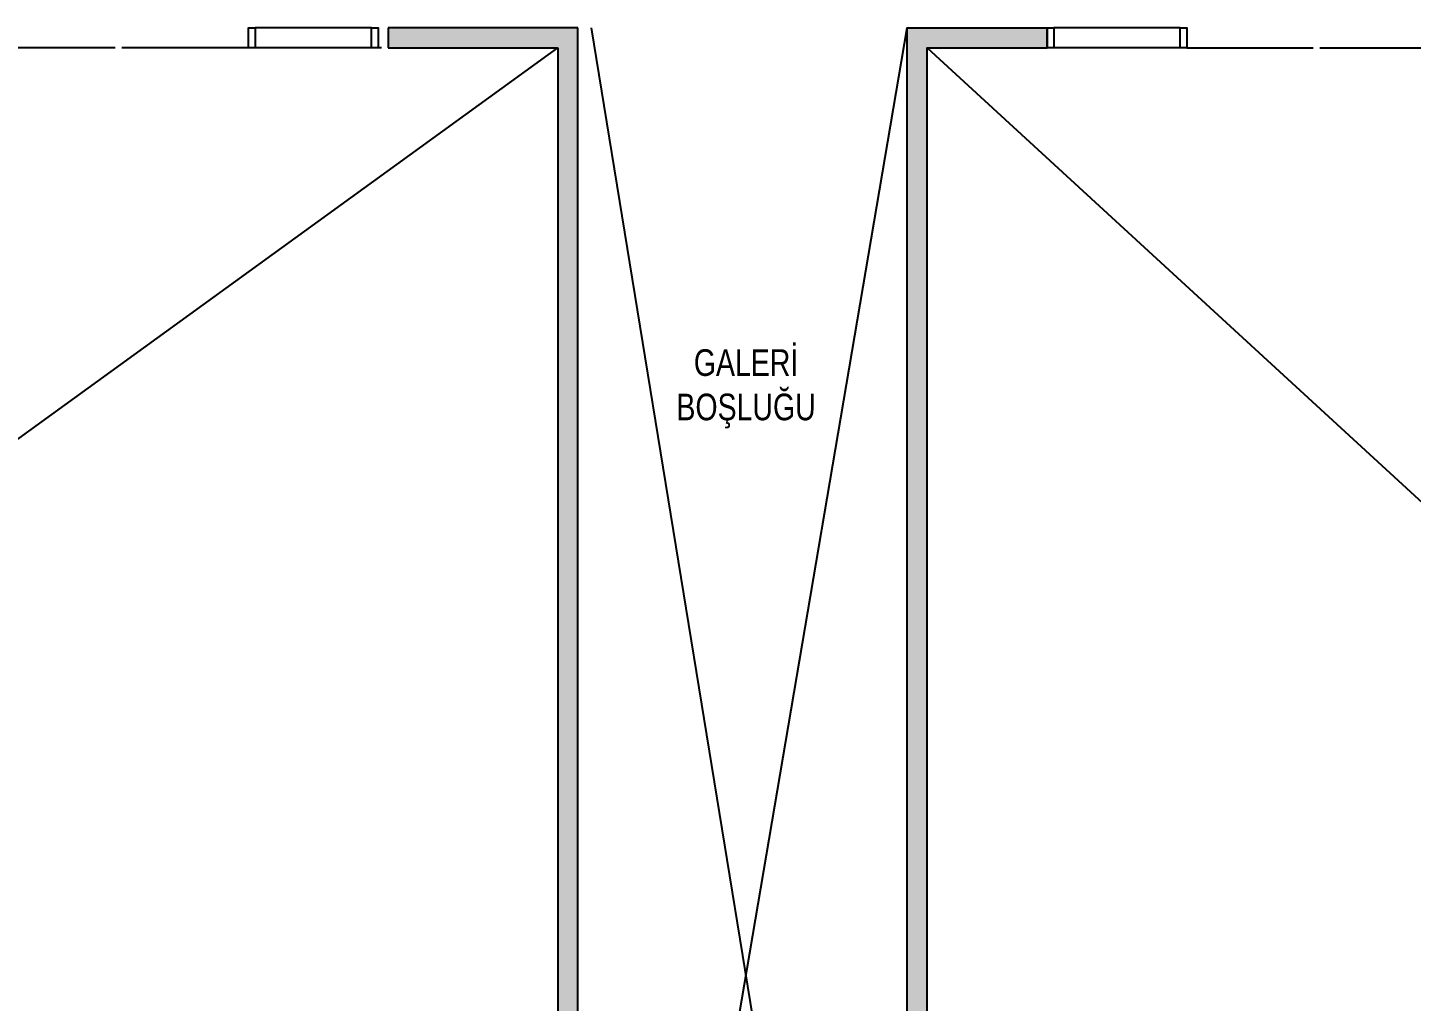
# Model space of a CAD drawing. Header units: centimetres. Extents: x 26200 to 113000, y -600 to 9300.
# Drawn here: x 90673 to 91712, y 2257 to 2989 of the extents above; entities that cross this region are included whole.
import ezdxf

# ---------------------------------------------------------------- set-up
doc = ezdxf.new("R2010")
doc.units = ezdxf.units.CM
for name, color, linetype in [('A-ANNO-TEXT', 8, 'Continuous'), ('A-ELEV-04', 8, 'Continuous'), ('A-GLAZ-FRME', 8, 'Continuous'), ('A-GLAZ-FULL', 8, 'Continuous'), ('A-GLAZ-SILL', 8, 'Continuous'), ('A-WALL', 8, 'Continuous'), ('A-WALL-HTCH', 8, 'Continuous')]:
    doc.layers.add(name, color=color, linetype=linetype)
doc.styles.add('Fields_100', font='act_simplex.shx', dxfattribs={"width": 0.8, "height": 20})
pattern_1 = [(0, (74805.6698, 54361.057), (3.175, 3.175), [3.175, -3.175])]

msp = doc.modelspace()

# ---------------------------------------------------------------- hatches: boundary and pattern name
at = {"layer": 'A-WALL-HTCH'}
h = msp.add_hatch(dxfattribs=at)
h.set_pattern_fill('DASH', color=256)
h.set_pattern_definition(pattern_1)
h.paths.add_polyline_path([(90943.4, 2988.6), (91085.9, 2988.6), (91085.9, 1608.6), (91070.9, 1608.6), (91070.9, 2973.6), (90943.4, 2973.6)])
h = msp.add_hatch(dxfattribs=at)
h.set_pattern_fill('DASH', color=256)
h.set_pattern_definition(pattern_1)
h.paths.add_polyline_path([(91438.4, 2988.6), (91333.4, 2988.6), (91333.4, 1518.6), (91348.4, 1518.6), (91348.4, 2973.6), (91438.4, 2973.6)])

# ---------------------------------------------------------------- linework, layer by layer
at = {"layer": 'A-ELEV-04'}
for p, q in [((91085.9, 1533.6), (91333.4, 2988.6)), ((91095.9, 2988.6), (91333.4, 1533.6)), ((89185.9, 1608.6), (91070.9, 2973.6)), ((91348.4, 2973.6), (92833.4, 1608.6))]:
    msp.add_line(p, q, dxfattribs=at)
at = {"layer": 'A-GLAZ-FRME'}
for points in [[(90843.4, 2973.6), (90838.4, 2973.6), (90838.4, 2988.6), (90843.4, 2988.6)], [(90935.9, 2973.6), (90930.9, 2973.6), (90930.9, 2988.6), (90935.9, 2988.6)], [(91443.4, 2973.6), (91438.4, 2973.6), (91438.4, 2988.6), (91443.4, 2988.6)], [(91543.4, 2973.6), (91538.4, 2973.6), (91538.4, 2988.6), (91543.4, 2988.6)]]:
    msp.add_lwpolyline(points, close=True, dxfattribs=at)
at = {"layer": 'A-GLAZ-FULL'}
msp.add_line((91538.4, 2988.6), (91443.4, 2988.6), dxfattribs=at)
msp.add_lwpolyline([(90930.9, 2988.6), (90843.4, 2988.6)], dxfattribs=at)
at = {"layer": 'A-GLAZ-SILL'}
for p, q in [((90738.4, 2973.6), (90643.4, 2973.6)), ((90838.4, 2973.6), (90743.4, 2973.6)), ((90938.4, 2973.6), (90843.4, 2973.6)), ((91538.4, 2973.6), (91443.4, 2973.6)), ((91543.4, 2973.6), (91638.4, 2973.6)), ((91643.4, 2973.6), (91738.4, 2973.6))]:
    msp.add_line(p, q, dxfattribs=at)
at = {"layer": 'A-WALL'}
for p, q in [((91085.9, 2988.6), (90943.4, 2988.6)), ((90943.4, 2988.6), (90943.4, 2973.6)), ((91085.9, 1608.6), (91085.9, 2988.6)), ((91438.4, 2973.6), (91438.4, 2988.6)), ((91438.4, 2988.6), (91438.4, 2973.6)), ((91438.4, 2973.6), (91438.4, 2988.6)), ((90943.4, 2973.6), (91070.9, 2973.6)), ((91070.9, 2973.6), (91070.9, 1608.6))]:
    msp.add_line(p, q, dxfattribs=at)
for points in [[(91333.4, 1518.6), (91333.4, 2988.6), (91438.4, 2988.6)], [(91438.4, 2973.6), (91438.4, 2988.6)], [(91348.4, 1518.6), (91348.4, 2973.6), (91438.4, 2973.6)]]:
    msp.add_lwpolyline(points, dxfattribs=at)

# ---------------------------------------------------------------- texts
at = {"layer": 'A-ANNO-TEXT', "insert": (91212.3, 2747.1), "char_height": 20, "attachment_point": 2, "style": 'Fields_100'}
msp.add_mtext_dynamic_manual_height_columns('GALERİ \\PBOŞLUĞU', width=436.665, gutter_width=100, heights=[0], dxfattribs=at)

doc.saveas('drawing.dxf')
